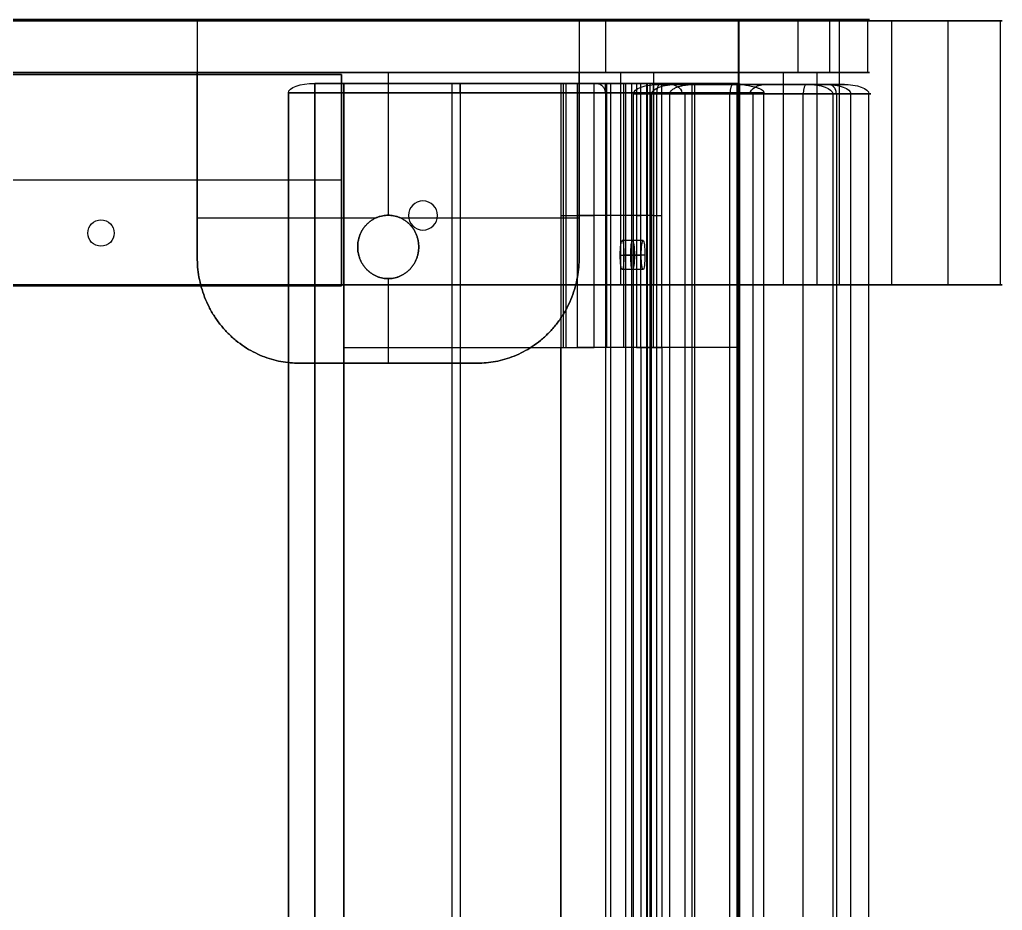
# Model space of a CAD drawing. Header units: millimetres. Extents: x -2814 to 2001, y -6772 to 1959.
# Drawn here: x -2314.1 to -2128.1, y -6266.8 to -6098.3 of the extents above; entities that cross this region are included whole.
import ezdxf

# ---------------------------------------------------------------- set-up
doc = ezdxf.new("R2010")
doc.units = ezdxf.units.MM
doc.header["$MEASUREMENT"] = 0
doc.layers.add('Domyślny', color=7, linetype='Continuous', true_color=0x000000)
doc.layers.add('Warstwa 01', color=7, linetype='Continuous', true_color=0xffffff)

# ---------------------------------------------------------------- blocks, each defined once
blk = doc.blocks.new('deska 2 siedziska awki Soft 02.412 SC')
at = {"layer": 'Domyślny'}
for p, q in [((5, 0), (1795, 0)), ((0, -73.03), (0, -5)), ((1800, -73.03), (1800, -5)), ((5, -32.5, -19), (1795, -32.5, -19)), ((5, -32.5, 19), (1795, -32.5, 19)), ((0, -43.46, 14), (0, -43.46, -14)), ((1800, -43.46, 14), (1800, -43.46, -14)), ((0, -58.03, 14), (0, -81.92, -8.3)), ((1800, -58.03, 14), (1800, -81.92, -8.3)), ((5, -60, -19), (1795, -60, -19)), ((5, -60, 19), (5, -90, -9)), ((5, -75, 5), (1795, -75, 5))]:
    blk.add_line(p, q, dxfattribs=at)
for centre, start, end in [((5, -5, -14), 90, 180), ((5, -5, 14), 90, 180), ((5, -5), 90, 180), ((1795, -5, 14), 360, 90), ((1795, -5), 0, 90), ((1795, -5, -14), 360, 90)]:
    blk.add_arc(centre, 5, start, end, dxfattribs=at)
at = {"layer": 'Domyślny', "extrusion": (1, 3.90799e-15, 5.32907e-15)}
blk.add_arc((-5, 14, 5), 5, 0, 90, dxfattribs=at)
at = {"layer": 'Domyślny', "extrusion": (1, 0, 0)}
for centre, radius, start, end in [((-5, 14, 1795), 5, 0, 90), ((-5, -14, 1795), 5, 270, 0), ((-60, 31, 1795), 50, 233.1301, 270)]:
    blk.add_arc(centre, radius, start, end, dxfattribs=at)
at = {"layer": 'Domyślny', "extrusion": (1, 9.59233e-15, -5.32907e-15)}
blk.add_arc((-5, -14, 5), 5, 270, 0, dxfattribs=at)
at = {"layer": 'Domyślny', "extrusion": (0, 1, 0)}
for centre, start, end in [((-5, -14, -5), 270, 360), ((-5, -14, -32.5), 270, 0), ((-5, 14, -32.5), 0, 90), ((-1795, -14, -32.5), 180, 270), ((-1795, 14, -32.5), 90, 180)]:
    blk.add_arc(centre, 5, start, end, dxfattribs=at)
at = {"layer": 'Domyślny', "extrusion": (-3.55271e-16, 1, 3.80829e-30)}
blk.add_arc((-5, 14, -5), 5, 0, 90, dxfattribs=at)
at = {"layer": 'Domyślny', "extrusion": (-7.10543e-16, 1, -3.23433e-29)}
blk.add_arc((-1795, -14, -5), 5, 180, 270, dxfattribs=at)
at = {"layer": 'Domyślny', "extrusion": (-5.32907e-16, 1, -1.77636e-16)}
blk.add_arc((-1795, 14, -5), 5, 90, 180, dxfattribs=at)
at = {"layer": 'Domyślny', "extrusion": (1, -3.01703e-15, -1.45143e-14)}
blk.add_arc((-60, 31), 45, 240.847, 270, dxfattribs=at)
at = {"layer": 'Domyślny', "extrusion": (-2.84217e-15, 1, -2.84217e-15)}
blk.add_arc((-5, -14, -60), 5, 270, 0, dxfattribs=at)
at = {"layer": 'Domyślny', "extrusion": (1, 6.91713e-15, 1.03597e-14)}
blk.add_arc((-60, 31, 5), 50, 233.1301, 270, dxfattribs=at)
at = {"layer": 'Domyślny', "extrusion": (-2.84217e-15, 1, 1.42109e-15)}
blk.add_arc((-1795, -14, -60), 5, 180, 270, dxfattribs=at)
at = {"layer": 'Domyślny', "extrusion": (1, 1.15438e-13, 4.04033e-13)}
blk.add_arc((-60, 31, 1800), 45, 240.847, 270, dxfattribs=at)
at = {"layer": 'Domyślny', "extrusion": (0, 0.731055, 0.682318)}
for centre, start, end in [((-5, 49.83, -50.7), 0, 90), ((-1795, 49.83, -50.7), 90, 180)]:
    blk.add_arc(centre, 5, start, end, dxfattribs=at)
at = {"layer": 'Domyślny'}
for points in [[(5, 0, 14), (5, 0), (5, 0, -14)], [(1795, 0, 14), (900, 0, 14), (5, 0, 14)], [(5, 0, -14), (900, 0, -14), (1795, 0, -14)], [(1795, 0, -14), (1795, 0), (1795, 0, 14)], [(0, -60, -14), (0, -32.5, -14), (0, -5, -14)], [(0, -5, 14), (0, -31.51, 14), (0, -58.03, 14)], [(0, -5, -14), (0, -5), (0, -5, 14)], [(1795, -5, -19), (900, -5, -19), (5, -5, -19)], [(5, -5, -19), (5, -32.5, -19), (5, -60, -19)], [(5, -5, 19), (900, -5, 19), (1795, -5, 19)], [(5, -60, 19), (5, -32.5, 19), (5, -5, 19)], [(1795, -60, -19), (1795, -32.5, -19), (1795, -5, -19)], [(1795, -5, 19), (1795, -32.5, 19), (1795, -60, 19)], [(1800, -5, -14), (1800, -5), (1800, -5, 14)], [(1800, -5, 14), (1800, -31.51, 14), (1800, -58.03, 14)], [(1800, -60, -14), (1800, -32.5, -14), (1800, -5, -14)], [(5, -60, 19), (900, -60, 19), (1795, -60, 19)], [(5, -90, -9), (5, -75, 5), (5, -60, 19)], [(1795, -60, 19), (1795, -75, 5), (1795, -90, -9)], [(1795, -90, -9), (900, -90, -9), (5, -90, -9)]]:
    blk.add_open_spline(points, degree=2, dxfattribs=at)
for points, knots in [([(5, -60, 19), (4.73, -60, 19), (4.46, -59.99, 18.98), (4.07, -59.97, 18.92), (3.95, -59.96, 18.89), (3.71, -59.93, 18.83), (3.59, -59.92, 18.8), (3.26, -59.88, 18.69), (3.05, -59.85, 18.61), (2.68, -59.78, 18.43), (2.51, -59.74, 18.34), (2.19, -59.66, 18.14), (2.04, -59.62, 18.03), (1.77, -59.54, 17.82), (1.65, -59.49, 17.71), (1.41, -59.4, 17.49), (1.31, -59.36, 17.37), (1.11, -59.27, 17.15), (1.02, -59.22, 17.03), (0.77, -59.08, 16.68), (0.63, -58.99, 16.44), (0.39, -58.8, 15.96), (0.3, -58.71, 15.72), (0.15, -58.51, 15.23), (0.09, -58.42, 14.98), (0.02, -58.22, 14.49), (0, -58.13, 14.25), (0, -58.03, 14)], [-3.141593, -3.141593, -3.141593, -3.141593, -3.043631, -3.043631, -2.99465, -2.99465, -2.945669, -2.945669, -2.847502, -2.847502, -2.749335, -2.749335, -2.651095, -2.651095, -2.552855, -2.552855, -2.454641, -2.454641, -2.356427, -2.356427, -2.160019, -2.160019, -1.963614, -1.963614, -1.7672, -1.7672, -1.570796, -1.570796, -1.570796, -1.570796]), ([(1795, -60, 19), (1795.27, -60, 19), (1795.54, -59.99, 18.98), (1795.93, -59.97, 18.92), (1796.05, -59.96, 18.89), (1796.29, -59.93, 18.83), (1796.41, -59.92, 18.8), (1796.74, -59.88, 18.69), (1796.95, -59.85, 18.61), (1797.32, -59.78, 18.43), (1797.49, -59.74, 18.34), (1797.81, -59.66, 18.14), (1797.96, -59.62, 18.03), (1798.23, -59.54, 17.82), (1798.35, -59.49, 17.71), (1798.59, -59.4, 17.49), (1798.69, -59.36, 17.37), (1798.89, -59.27, 17.15), (1798.98, -59.22, 17.03), (1799.23, -59.08, 16.68), (1799.37, -58.99, 16.44), (1799.61, -58.8, 15.96), (1799.7, -58.71, 15.72), (1799.85, -58.51, 15.23), (1799.91, -58.42, 14.98), (1799.98, -58.22, 14.49), (1800, -58.13, 14.25), (1800, -58.03, 14)], [0, 0, 0, 0, 0.097962, 0.097962, 0.146943, 0.146943, 0.195923, 0.195923, 0.294091, 0.294091, 0.392258, 0.392258, 0.490498, 0.490498, 0.588738, 0.588738, 0.686952, 0.686952, 0.785166, 0.785166, 0.981574, 0.981574, 1.177978, 1.177978, 1.374393, 1.374393, 1.570796, 1.570796, 1.570796, 1.570796]), ([(0, -81.92, -8.3), (0, -82.26, -8.34), (0.01, -82.6, -8.38), (0.06, -83.28, -8.46), (0.1, -83.62, -8.49), (0.21, -84.31, -8.56), (0.27, -84.65, -8.6), (0.44, -85.35, -8.66), (0.54, -85.69, -8.7), (0.73, -86.21, -8.74), (0.8, -86.39, -8.75), (0.95, -86.73, -8.78), (1.03, -86.91, -8.8), (1.2, -87.26, -8.82), (1.3, -87.43, -8.84), (1.51, -87.78, -8.86), (1.63, -87.95, -8.87), (1.82, -88.21, -8.89), (1.89, -88.3, -8.9), (2.03, -88.47, -8.91), (2.11, -88.56, -8.91), (2.27, -88.73, -8.93), (2.35, -88.82, -8.93), (2.54, -88.99, -8.94), (2.64, -89.07, -8.95), (2.85, -89.24, -8.96), (2.96, -89.33, -8.96), (3.16, -89.45, -8.97), (3.22, -89.49, -8.97), (3.37, -89.57, -8.98), (3.44, -89.61, -8.98), (3.61, -89.69, -8.98), (3.7, -89.73, -8.99), (3.89, -89.81, -8.99), (3.99, -89.84, -8.99), (4.17, -89.89, -8.99), (4.23, -89.91, -9), (4.36, -89.94, -9), (4.43, -89.95, -9), (4.58, -89.97, -9), (4.66, -89.98, -9), (4.83, -90, -9), (4.91, -90, -9), (5, -90, -9)], [-0.00001449, -0.00001449, -0.00001449, -0.00001449, 0.00128883, 0.00128883, 0.00259215, 0.00259215, 0.00389548, 0.00389548, 0.00519879, 0.00519879, 0.00585046, 0.00585046, 0.00650212, 0.00650212, 0.00715381, 0.00715381, 0.0078055, 0.0078055, 0.00813133, 0.00813133, 0.00845715, 0.00845715, 0.00878298, 0.00878298, 0.00910881, 0.00910881, 0.00943446, 0.00943446, 0.00959729, 0.00959729, 0.00976011, 0.00976011, 0.00992294, 0.00992294, 0.01008576, 0.01008576, 0.01016717, 0.01016717, 0.01024859, 0.01024859, 0.01033, 0.01033, 0.01041141, 0.01041141, 0.01041141, 0.01041141]), ([(1795, -90, -9), (1795.09, -90, -9), (1795.17, -90, -9), (1795.34, -89.98, -9), (1795.42, -89.97, -9), (1795.57, -89.95, -9), (1795.64, -89.94, -9), (1795.77, -89.91, -9), (1795.83, -89.89, -8.99), (1796.01, -89.84, -8.99), (1796.11, -89.81, -8.99), (1796.3, -89.73, -8.99), (1796.39, -89.69, -8.98), (1796.56, -89.61, -8.98), (1796.63, -89.57, -8.98), (1796.78, -89.49, -8.97), (1796.84, -89.45, -8.97), (1797.04, -89.33, -8.96), (1797.15, -89.24, -8.96), (1797.36, -89.07, -8.95), (1797.46, -88.99, -8.94), (1797.65, -88.82, -8.93), (1797.73, -88.73, -8.93), (1797.89, -88.56, -8.91), (1797.97, -88.47, -8.91), (1798.11, -88.3, -8.9), (1798.18, -88.21, -8.89), (1798.37, -87.95, -8.87), (1798.49, -87.78, -8.86), (1798.7, -87.43, -8.84), (1798.8, -87.26, -8.82), (1798.97, -86.91, -8.8), (1799.05, -86.73, -8.78), (1799.2, -86.39, -8.75), (1799.27, -86.21, -8.74), (1799.46, -85.69, -8.7), (1799.56, -85.35, -8.66), (1799.73, -84.65, -8.6), (1799.79, -84.31, -8.56), (1799.9, -83.62, -8.49), (1799.94, -83.28, -8.46), (1799.99, -82.6, -8.38), (1800, -82.26, -8.34), (1800, -81.92, -8.3)], [0, 0, 0, 0, 0.00008149, 0.00008149, 0.00016298, 0.00016298, 0.00024446, 0.00024446, 0.00032595, 0.00032595, 0.00048893, 0.00048893, 0.0006519, 0.0006519, 0.00081488, 0.00081488, 0.00097785, 0.00097785, 0.0013038, 0.0013038, 0.00162994, 0.00162994, 0.00195607, 0.00195607, 0.0022822, 0.0022822, 0.00260833, 0.00260833, 0.00326062, 0.00326062, 0.00391291, 0.00391291, 0.00456518, 0.00456518, 0.00521746, 0.00521746, 0.00652198, 0.00652198, 0.00782651, 0.00782651, 0.00913105, 0.00913105, 0.01043558, 0.01043558, 0.01043558, 0.01043558])]:
    blk.add_open_spline(points, degree=3, knots=knots, dxfattribs=at)
blk = doc.blocks.new('blacha wspornika desek awki Soft 02.412 SC_skrajny')
at = {"layer": 'Domyślny'}
for p, q in [((0, 0, -190), (0, 4, -190)), ((0, 4, -190), (40, 4, -190)), ((20, 0), (20, 4)), ((20, 4), (20, 4, -380)), ((20, 4, -380), (20, 0, -380)), ((27.5, 0, -160.5), (27.5, 4, -160.5)), ((27.5, 0, -105.5), (27.5, 4, -105.5)), ((27.5, 0, -45.5), (27.5, 4, -45.5)), ((27.5, 0, -334.5), (27.5, 4, -334.5)), ((27.5, 0, -274.5), (27.5, 4, -274.5)), ((27.5, 0, -219.5), (27.5, 4, -219.5)), ((30, 4, -217), (30, 0, -217)), ((30, 0, -222), (30, 4, -222)), ((30, 4, -272), (30, 0, -272)), ((30, 0, -277), (30, 4, -277)), ((30, 4, -332), (30, 0, -332)), ((30, 0, -337), (30, 4, -337)), ((30, 4, -163), (30, 0, -163)), ((30, 0, -158), (30, 4, -158)), ((30, 4, -108), (30, 0, -108)), ((30, 0, -103), (30, 4, -103)), ((30, 4, -48), (30, 0, -48)), ((30, 0, -43), (30, 4, -43)), ((32.5, 0, -219.5), (32.5, 4, -219.5)), ((32.5, 0, -274.5), (32.5, 4, -274.5)), ((32.5, 0, -334.5), (32.5, 4, -334.5)), ((32.5, 0, -45.5), (32.5, 4, -45.5)), ((32.5, 0, -105.5), (32.5, 4, -105.5)), ((32.5, 0, -160.5), (32.5, 4, -160.5)), ((40, 0, -190), (40, 4, -190)), ((0, 2), (0, 2, -380)), ((40, 2), (0, 2)), ((40, 2, -380), (0, 2, -380)), ((40, 2, -380), (40, 2)), ((0, 0, -190), (40, 0, -190)), ((20, 0), (20, 0, -380))]:
    blk.add_line(p, q, dxfattribs=at)
at = {"layer": 'Domyślny', "extrusion": (1.77636e-16, 1, 0)}
for centre in [(-30, -160.5, 4), (-30, -105.5, 4), (-30, -45.5, 4), (-30, -334.5, 4), (-30, -274.5, 4), (-30, -219.5, 4)]:
    blk.add_arc(centre, 2.5, 270, 90, dxfattribs=at)
at = {"layer": 'Domyślny', "extrusion": (-1.77636e-16, 1, 0)}
for centre in [(-30, -219.5, 4), (-30, -274.5, 4), (-30, -334.5, 4), (-30, -45.5, 4), (-30, -105.5, 4), (-30, -160.5, 4)]:
    blk.add_arc(centre, 2.5, 90, 270, dxfattribs=at)
at = {"layer": 'Domyślny', "extrusion": (0, 1, 0)}
for centre, start, end in [((-30, -160.5, 2), 270, 90), ((-30, -105.5, 2), 270, 90), ((-30, -45.5, 2), 270, 90), ((-30, -334.5, 2), 270, 90), ((-30, -274.5, 2), 270, 90), ((-30, -219.5, 2), 270, 90), ((-30, -219.5, 2), 90, 270), ((-30, -274.5, 2), 90, 270), ((-30, -334.5, 2), 90, 270), ((-30, -45.5, 2), 90, 270), ((-30, -105.5, 2), 90, 270), ((-30, -160.5, 2), 90, 270)]:
    blk.add_arc(centre, 2.5, start, end, dxfattribs=at)
at = {"layer": 'Domyślny', "extrusion": (-1.11022e-17, 1, 1.2326e-33)}
for centre in [(-30, -160.5), (-30, -334.5), (-30, -274.5), (-30, -219.5)]:
    blk.add_arc(centre, 2.5, 270, 90, dxfattribs=at)
at = {"layer": 'Domyślny', "extrusion": (-1.11022e-17, 1, 1.35585e-32)}
blk.add_arc((-30, -105.5), 2.5, 270, 90, dxfattribs=at)
at = {"layer": 'Domyślny', "extrusion": (-1.11022e-17, 1, 2.46519e-33)}
blk.add_arc((-30, -45.5), 2.5, 270, 90, dxfattribs=at)
at = {"layer": 'Domyślny', "extrusion": (1.11022e-17, 1, -1.2326e-33)}
for centre in [(-30, -219.5), (-30, -274.5), (-30, -334.5), (-30, -160.5)]:
    blk.add_arc(centre, 2.5, 90, 270, dxfattribs=at)
at = {"layer": 'Domyślny', "extrusion": (1.11022e-17, 1, -2.46519e-33)}
blk.add_arc((-30, -45.5), 2.5, 90, 270, dxfattribs=at)
at = {"layer": 'Domyślny', "extrusion": (1.11022e-17, 1, 6.16298e-33)}
blk.add_arc((-30, -105.5), 2.5, 90, 270, dxfattribs=at)
at = {"layer": 'Domyślny'}
for points in [[(0, 4), (0, 2), (0, 0)], [(0, 4, -380), (0, 4, -190), (0, 4)], [(0, 0, -380), (0, 2, -380), (0, 4, -380)], [(0, 4), (20, 4), (40, 4)], [(0, 4, -380), (20, 4, -380), (40, 4, -380)], [(40, 4), (40, 2), (40, 0)], [(40, 4, -380), (40, 2, -380), (40, 0, -380)], [(40, 4), (40, 4, -190), (40, 4, -380)], [(0, 0), (0, 0, -190), (0, 0, -380)], [(40, 0), (20, 0), (0, 0)], [(0, 0, -380), (20, 0, -380), (40, 0, -380)], [(40, 0, -380), (40, 0, -190), (40, 0)]]:
    blk.add_open_spline(points, degree=2, dxfattribs=at)

msp = doc.modelspace()

# ---------------------------------------------------------------- linework, layer by layer
at = {"layer": 'Domyślny'}
for p, q in [((-2252.76, -6160.37, 232.14), (-2252.76, -6110.37, 232.14)), ((-2216.32, -6110.37, 230.14), (-2248.11, -6110.37, 234.14)), ((-2232.47, -6110.37, 230.14), (-2231.97, -6110.37, 234.14)), ((-2232.22, -6160.37, 234.14), (-2232.22, -6110.37, 234.14)), ((-2232.22, -6160.37, 230.14), (-2232.22, -6110.37, 230.14)), ((-2211.68, -6110.37, 234.14), (-2211.68, -6160.37, 234.14)), ((-2211.68, -6110.37, 230.14), (-2211.68, -6160.37, 230.14)), ((-2211.68, -6110.37, 231.81), (-2205.39, -6110.37, 231.02)), ((-2211.18, -6160.37, 230.11), (-2211.18, -6110.37, 230.11)), ((-2210.68, -6160.37, 234.07), (-2210.68, -6110.37, 234.07)), ((-2208.96, -6110.37, 229.07), (-2208.41, -6110.37, 233.44)), ((-2204.15, -6110.37, 222.97), (-2198.54, -6110.37, 222.26)), ((-2202.93, -6160.37, 221.39), (-2202.93, -6110.37, 221.39)), ((-2201.7, -6110.37, 219.81), (-2200.99, -6110.37, 225.42)), ((-2194.75, -6110.37, 161.28), (-2201.62, -6110.37, 162.15)), ((-2200.2, -6110.37, 166), (-2194.54, -6110.37, 210.99)), ((-2199.77, -6160.37, 223.84), (-2199.77, -6110.37, 223.84)), ((-2199.36, -6110.37, 188.75), (-2195.39, -6110.37, 188.25)), ((-2199.36, -6160.37, 188.75), (-2199.36, -6110.37, 188.75)), ((-2199.08, -6110.37, 158.88), (-2198.22, -6110.37, 165.75)), ((-2197.34, -6110.37, 214.19), (-2192.72, -6110.37, 213.61)), ((-2196.53, -6160.37, 211.24), (-2196.53, -6110.37, 211.24)), ((-2195.39, -6160.37, 188.25), (-2195.39, -6110.37, 188.25)), ((-2195.12, -6110.37, 211.06), (-2194.45, -6110.37, 216.44)), ((-2195, -6110.37, 159.3), (-2178.13, -6110.37, 157.18)), ((-2192.56, -6160.37, 210.74), (-2192.56, -6110.37, 210.74)), ((-2186.81, -6110.37, 156.25), (-2186.32, -6110.37, 160.22)), ((-2186.81, -6160.37, 156.25), (-2186.81, -6110.37, 156.25)), ((-2186.32, -6160.37, 160.22), (-2186.32, -6110.37, 160.22)), ((-2178.13, -6110.37, 157.18), (-2178.13, -6160.37, 157.18)), ((-2237.76, -6132.62, 230.14), (-2237.76, -6132.62, 234.14)), ((-2240.51, -6135.37, 234.14), (-2240.51, -6135.37, 230.14)), ((-2235.01, -6135.37, 230.14), (-2235.01, -6135.37, 234.14)), ((-2235.01, -6135.37, 230.14), (-2235.01, -6135.37, 234.14)), ((-2235.01, -6135.37, 230.14), (-2235.01, -6135.37, 234.14)), ((-2197.34, -6135.37, 214.19), (-2208.52, -6135.37, 228.59)), ((-2194.18, -6135.37, 216.65), (-2205.36, -6135.37, 231.04)), ((-2237.76, -6138.12, 230.14), (-2237.76, -6138.12, 234.14)), ((-2196.1, -6140.12, 182.62), (-2200.07, -6140.12, 183.12)), ((-2200.41, -6142.87, 180.39), (-2196.44, -6142.87, 179.89)), ((-2195.75, -6142.87, 185.35), (-2199.72, -6142.87, 185.85)), ((-2196.1, -6145.62, 182.62), (-2200.07, -6145.62, 183.12)), ((-2252.76, -6610.37, 232.14), (-2252.76, -6160.37, 232.14)), ((-2232.22, -6610.37, 234.14), (-2232.22, -6160.37, 234.14)), ((-2232.22, -6610.37, 230.14), (-2232.22, -6160.37, 230.14)), ((-2211.68, -6160.37, 231.81), (-2205.39, -6160.37, 231.02)), ((-2211.68, -6360.37, 232.14), (-2211.68, -6160.37, 232.14)), ((-2208.96, -6160.37, 229.07), (-2208.41, -6160.37, 233.44)), ((-2195.76, -6160.37, 215.42), (-2206.94, -6160.37, 229.82)), ((-2199.77, -6160.37, 223.84), (-2202.93, -6160.37, 221.39)), ((-2199.36, -6610.37, 188.75), (-2199.36, -6160.37, 188.75)), ((-2197.34, -6160.37, 214.19), (-2192.72, -6160.37, 213.61)), ((-2195.39, -6610.37, 188.25), (-2195.39, -6160.37, 188.25)), ((-2195.12, -6160.37, 211.06), (-2194.45, -6160.37, 216.44)), ((-2194.54, -6360.37, 210.99), (-2194.54, -6160.37, 210.99)), ((-2186.81, -6610.37, 156.25), (-2186.81, -6160.37, 156.25)), ((-2186.32, -6610.37, 160.22), (-2186.32, -6160.37, 160.22)), ((-2178.13, -6160.37, 157.18), (-2178.13, -6610.37, 157.18))]:
    msp.add_line(p, q, dxfattribs=at)
at = {"layer": 'Domyślny', "extrusion": (-5.79542e-17, 1, 7.29142e-18)}
for centre, radius, start, end in [((2211.68, 226.14, -6110.37), 8, 90, 142.1709), ((2211.68, 226.14, -6110.37), 4, 90, 142.1709), ((2194.25, 165.25, -6110.37), 8, 277.1709, 7.1709), ((2200.5, 211.74, -6110.37), 4, 142.1709, 187.1709)]:
    msp.add_arc(centre, radius, start, end, dxfattribs=at)
at = {"layer": 'Domyślny', "extrusion": (2.10744e-112, 1, 1.67505e-111)}
msp.add_arc((2194.25, 165.25, -6110.37), 4, 277.1709, 7.1709, dxfattribs=at)
at = {"layer": 'Domyślny', "extrusion": (1.82285e-18, 1, 1.44885e-17)}
msp.add_arc((2200.5, 211.74, -6110.37), 8, 142.1709, 187.1709, dxfattribs=at)
at = {"layer": 'Domyślny'}
for centre, start, end in [((-2237.76, -6135.37, 230.14), 0, 180), ((-2237.76, -6135.37, 234.14), 0, 180), ((-2237.76, -6135.37, 232.14), 0, 180), ((-2237.76, -6135.37, 230.14), 180, 0), ((-2237.76, -6135.37, 234.14), 180, 0), ((-2237.76, -6135.37, 232.14), 180, 0)]:
    msp.add_arc(centre, 2.75, start, end, dxfattribs=at)
at = {"layer": 'Domyślny', "extrusion": (0, 1, 0)}
for centre, radius, start, end in [((2211.68, 226.14, -6135.37), 8, 90, 142.1709), ((2211.68, 226.14, -6135.37), 4, 90, 142.1709), ((2200.5, 211.74, -6135.37), 4, 142.1709, 187.1709), ((2200.5, 211.74, -6135.37), 8, 142.1709, 187.1709)]:
    msp.add_arc(centre, radius, start, end, dxfattribs=at)
at = {"layer": 'Domyślny', "extrusion": (0.992178, -1.23348e-15, -0.124829)}
msp.add_arc((-6142.87, -92.95, -2205.72), 2.75, 270, 90, dxfattribs=at)
at = {"layer": 'Domyślny', "extrusion": (0.992178, 0, -0.124829)}
for start, end in [(270, 90), (90, 270)]:
    msp.add_arc((-6142.87, -92.95, -2203.72), 2.75, start, end, dxfattribs=at)
at = {"layer": 'Domyślny', "extrusion": (0.992178, 5.8411e-17, -0.124829)}
for start, end in [(270, 90), (90, 270)]:
    msp.add_arc((-6142.87, -92.95, -2201.72), 2.75, start, end, dxfattribs=at)
at = {"layer": 'Domyślny', "extrusion": (0.992178, 1.35031e-15, -0.124829)}
msp.add_arc((-6142.87, -92.95, -2205.72), 2.75, 90, 270, dxfattribs=at)
at = {"layer": 'Domyślny', "extrusion": (-1.70693e-14, 1, -5.68434e-14)}
msp.add_arc((2211.68, 226.14, -6160.37), 8, 90, 142.1709, dxfattribs=at)
at = {"layer": 'Domyślny', "extrusion": (3.41487e-14, 1, 1.13687e-13)}
msp.add_arc((2211.68, 226.14, -6160.37), 4, 90, 142.1709, dxfattribs=at)
at = {"layer": 'Domyślny', "extrusion": (1.82864e-11, 1, 1.41993e-11)}
msp.add_arc((2194.25, 165.25, -6160.37), 8, 277.1709, 7.1709, dxfattribs=at)
at = {"layer": 'Domyślny', "extrusion": (3.65729e-11, 1, 2.83986e-11)}
msp.add_arc((2194.25, 165.25, -6160.37), 4, 277.1709, 7.1709, dxfattribs=at)
at = {"layer": 'Domyślny', "extrusion": (-9.31831e-13, 1, -2.82881e-13)}
msp.add_arc((2200.5, 211.74, -6160.37), 4, 142.1709, 187.1709, dxfattribs=at)
at = {"layer": 'Domyślny', "extrusion": (-6.57437e-13, 1, -1.72841e-13)}
msp.add_arc((2200.5, 211.74, -6160.37), 8, 142.1709, 187.1709, dxfattribs=at)
at = {"layer": 'Domyślny'}
for points in [[(-2252.76, -6110.37, 234.14), (-2232.22, -6110.37, 234.14), (-2211.68, -6110.37, 234.14)], [(-2252.76, -6110.37, 234.14), (-2252.76, -6135.37, 234.14), (-2252.76, -6160.37, 234.14)], [(-2252.76, -6110.37, 230.14), (-2252.76, -6135.37, 230.14), (-2252.76, -6160.37, 230.14)], [(-2211.68, -6110.37, 230.14), (-2232.22, -6110.37, 230.14), (-2252.76, -6110.37, 230.14)], [(-2252.76, -6110.37, 230.14), (-2252.76, -6110.37, 232.14), (-2252.76, -6110.37, 234.14)], [(-2211.68, -6110.37, 234.14), (-2211.68, -6110.37, 232.14), (-2211.68, -6110.37, 230.14)], [(-2208.52, -6160.37, 228.59), (-2208.52, -6135.37, 228.59), (-2208.52, -6110.37, 228.59)], [(-2208.52, -6110.37, 228.59), (-2202.93, -6110.37, 221.39), (-2197.34, -6110.37, 214.19)], [(-2205.36, -6110.37, 231.04), (-2206.94, -6110.37, 229.82), (-2208.52, -6110.37, 228.59)], [(-2205.36, -6110.37, 231.04), (-2199.77, -6110.37, 223.84), (-2194.18, -6110.37, 216.65)], [(-2205.36, -6160.37, 231.04), (-2205.36, -6135.37, 231.04), (-2205.36, -6110.37, 231.04)], [(-2202.19, -6110.37, 166.25), (-2200.2, -6110.37, 166), (-2198.22, -6110.37, 165.75)], [(-2196.53, -6110.37, 211.24), (-2199.36, -6110.37, 188.75), (-2202.19, -6110.37, 166.25)], [(-2202.19, -6160.37, 166.25), (-2202.19, -6135.37, 166.25), (-2202.19, -6110.37, 166.25)], [(-2198.22, -6110.37, 165.75), (-2195.39, -6110.37, 188.25), (-2192.56, -6110.37, 210.74)], [(-2198.22, -6160.37, 165.75), (-2198.22, -6135.37, 165.75), (-2198.22, -6110.37, 165.75)], [(-2197.34, -6110.37, 214.19), (-2197.34, -6135.37, 214.19), (-2197.34, -6160.37, 214.19)], [(-2197.34, -6110.37, 214.19), (-2195.76, -6110.37, 215.42), (-2194.18, -6110.37, 216.65)], [(-2192.56, -6110.37, 210.74), (-2194.54, -6110.37, 210.99), (-2196.53, -6110.37, 211.24)], [(-2194.75, -6110.37, 161.28), (-2195, -6110.37, 159.3), (-2195.25, -6110.37, 157.32)], [(-2195.25, -6110.37, 157.32), (-2186.81, -6110.37, 156.25), (-2178.38, -6110.37, 155.19)], [(-2195.25, -6160.37, 157.32), (-2195.25, -6135.37, 157.32), (-2195.25, -6110.37, 157.32)], [(-2177.88, -6110.37, 159.16), (-2186.32, -6110.37, 160.22), (-2194.75, -6110.37, 161.28)], [(-2194.75, -6160.37, 161.28), (-2194.75, -6135.37, 161.28), (-2194.75, -6110.37, 161.28)], [(-2194.18, -6110.37, 216.65), (-2194.18, -6135.37, 216.65), (-2194.18, -6160.37, 216.65)], [(-2178.38, -6110.37, 155.19), (-2178.13, -6110.37, 157.18), (-2177.88, -6110.37, 159.16)], [(-2178.38, -6110.37, 155.19), (-2178.38, -6135.37, 155.19), (-2178.38, -6160.37, 155.19)], [(-2177.88, -6110.37, 159.16), (-2177.88, -6135.37, 159.16), (-2177.88, -6160.37, 159.16)], [(-2252.76, -6160.37, 230.14), (-2252.76, -6160.37, 232.14), (-2252.76, -6160.37, 234.14)], [(-2252.76, -6160.37, 234.14), (-2232.22, -6160.37, 234.14), (-2211.68, -6160.37, 234.14)], [(-2252.76, -6160.37, 230.14), (-2232.22, -6160.37, 230.14), (-2211.68, -6160.37, 230.14)], [(-2252.76, -6160.37, 234.14), (-2252.76, -6385.37, 234.14), (-2252.76, -6610.37, 234.14)], [(-2252.76, -6160.37, 230.14), (-2252.76, -6385.37, 230.14), (-2252.76, -6610.37, 230.14)], [(-2211.68, -6360.37, 230.14), (-2211.68, -6260.37, 230.14), (-2211.68, -6160.37, 230.14)], [(-2211.68, -6160.37, 234.14), (-2211.68, -6160.37, 232.14), (-2211.68, -6160.37, 230.14)], [(-2211.68, -6160.37, 234.14), (-2211.68, -6260.37, 234.14), (-2211.68, -6360.37, 234.14)], [(-2197.34, -6160.37, 214.19), (-2202.93, -6160.37, 221.39), (-2208.52, -6160.37, 228.59)], [(-2205.36, -6160.37, 231.04), (-2206.94, -6160.37, 229.82), (-2208.52, -6160.37, 228.59)], [(-2194.18, -6160.37, 216.65), (-2199.77, -6160.37, 223.84), (-2205.36, -6160.37, 231.04)], [(-2196.53, -6160.37, 211.24), (-2199.36, -6160.37, 188.75), (-2202.19, -6160.37, 166.25)], [(-2202.19, -6610.37, 166.25), (-2202.19, -6385.37, 166.25), (-2202.19, -6160.37, 166.25)], [(-2192.56, -6160.37, 210.74), (-2195.39, -6160.37, 188.25), (-2198.22, -6160.37, 165.75)], [(-2198.22, -6610.37, 165.75), (-2198.22, -6385.37, 165.75), (-2198.22, -6160.37, 165.75)], [(-2197.34, -6160.37, 214.19), (-2195.76, -6160.37, 215.42), (-2194.18, -6160.37, 216.65)], [(-2192.56, -6160.37, 210.74), (-2194.54, -6160.37, 210.99), (-2196.53, -6160.37, 211.24)], [(-2196.53, -6160.37, 211.24), (-2196.53, -6260.37, 211.24), (-2196.53, -6360.37, 211.24)], [(-2195.25, -6610.37, 157.32), (-2195.25, -6385.37, 157.32), (-2195.25, -6160.37, 157.32)], [(-2178.38, -6160.37, 155.19), (-2186.81, -6160.37, 156.25), (-2195.25, -6160.37, 157.32)], [(-2177.88, -6160.37, 159.16), (-2186.32, -6160.37, 160.22), (-2194.75, -6160.37, 161.28)], [(-2194.75, -6610.37, 161.28), (-2194.75, -6385.37, 161.28), (-2194.75, -6160.37, 161.28)], [(-2192.56, -6160.37, 210.74), (-2192.56, -6260.37, 210.74), (-2192.56, -6360.37, 210.74)], [(-2178.38, -6160.37, 155.19), (-2178.13, -6160.37, 157.18), (-2177.88, -6160.37, 159.16)], [(-2178.38, -6160.37, 155.19), (-2178.38, -6385.37, 155.19), (-2178.38, -6610.37, 155.19)], [(-2177.88, -6160.37, 159.16), (-2177.88, -6385.37, 159.16), (-2177.88, -6610.37, 159.16)]]:
    msp.add_open_spline(points, degree=2, dxfattribs=at)
at = {"layer": 'Warstwa 01'}
for p, q in [((-2244.34, -6135.32, -207.86), (-2244.34, -6135.32, -217.86)), ((-2208.19, -6143.32, -217.86), (-2208.19, -6143.32, -207.86)), ((-2244.34, -6147.32, -217.86), (-2244.34, -6147.32, -207.86)), ((-2261.21, -6163.32, -217.86), (-2261.21, -6163.32, -207.86))]:
    msp.add_line(p, q, dxfattribs=at)
for points in [[(-2203.22, -6098.32, 272.14), (-2434.72, -6098.32, 272.14), (-2666.23, -6098.32, 272.14)], [(-2178.11, -6098.52, 492.14), (-2407.74, -6098.52, 492.14), (-2637.37, -6098.52, 492.14)], [(-2280.49, -6098.32, 103.54), (-2280.49, -6103.32, 103.54), (-2280.49, -6108.32, 103.54)], [(-2280.49, -6098.32, -217.86), (-2280.49, -6103.32, -217.86), (-2280.49, -6108.32, -217.86)], [(-2280.49, -6098.32, -217.86), (-2244.34, -6098.32, -217.86), (-2208.18, -6098.32, -217.86)], [(-2208.18, -6098.32, -217.86), (-2208.18, -6103.32, -217.86), (-2208.18, -6108.32, -217.86)], [(-2203.22, -6098.32, 272.14), (-2203.22, -6103.32, 272.14), (-2203.22, -6108.32, 272.14)], [(-2178.11, -6098.52, 492.14), (-2178.11, -6123.52, 492.14), (-2178.11, -6148.52, 492.14)], [(-2178, -6098.52, 482.24), (-2178, -6123.52, 482.24), (-2178, -6148.52, 482.24)], [(-2166.83, -6098.52, 256.43), (-2166.83, -6103.42, 256.43), (-2166.83, -6108.32, 256.43)], [(-2160.78, -6108.32, 248.57), (-2160.78, -6103.42, 248.57), (-2160.78, -6098.52, 248.57)], [(-2158.97, -6098.52, 273.19), (-2158.97, -6123.52, 273.19), (-2158.97, -6148.52, 273.19)], [(-2153.61, -6098.32, 215.9), (-2153.61, -6103.32, 215.9), (-2153.61, -6108.32, 215.9)], [(-2149.1, -6098.52, 272.14), (-2149.1, -6123.52, 272.14), (-2149.1, -6148.52, 272.14)], [(-2149.1, -6098.52, 272.14), (-2138.8, -6098.52, 354.02), (-2128.5, -6098.52, 435.9)], [(-2138.4, -6098.52, 436.58), (-2138.4, -6123.52, 436.58), (-2138.4, -6148.52, 436.58)], [(-2128.5, -6098.52, 435.9), (-2128.5, -6123.52, 435.9), (-2128.5, -6148.52, 435.9)], [(-2203.22, -6108.32, 272.14), (-2434.72, -6108.32, 272.14), (-2666.23, -6108.32, 272.14)], [(-2280.49, -6143.32, -217.86), (-2280.49, -6125.82, -217.86), (-2280.49, -6108.32, -217.86)], [(-2280.49, -6108.32, -207.86), (-2280.49, -6125.82, -207.86), (-2280.49, -6143.32, -207.86)], [(-2280.49, -6108.32, -217.86), (-2280.49, -6108.32, -212.86), (-2280.49, -6108.32, -207.86)], [(-2208.19, -6108.32, -207.86), (-2244.34, -6108.32, -207.86), (-2280.49, -6108.32, -207.86)], [(-2208.19, -6108.32, -217.86), (-2244.34, -6108.32, -217.86), (-2280.49, -6108.32, -217.86)], [(-2280.49, -6143.32, -212.86), (-2280.49, -6125.82, -212.86), (-2280.49, -6108.32, -212.86)], [(-2280.49, -6108.32, -212.86), (-2244.34, -6108.32, -212.86), (-2208.19, -6108.32, -212.86)], [(-2280.49, -6108.32, -217.86), (-2244.34, -6108.32, -217.86), (-2208.18, -6108.32, -217.86)], [(-2244.34, -6108.32, -217.86), (-2244.34, -6108.32, -212.86), (-2244.34, -6108.32, -207.86)], [(-2244.34, -6108.32, -207.86), (-2244.34, -6121.82, -207.86), (-2244.34, -6135.32, -207.86)], [(-2244.34, -6108.32, -217.86), (-2244.34, -6121.82, -217.86), (-2244.34, -6135.32, -217.86)], [(-2208.19, -6108.32, -217.86), (-2208.19, -6125.82, -217.86), (-2208.19, -6143.32, -217.86)], [(-2208.19, -6108.32, -207.86), (-2208.19, -6108.32, -212.86), (-2208.19, -6108.32, -217.86)], [(-2208.19, -6143.32, -207.86), (-2208.19, -6125.82, -207.86), (-2208.19, -6108.32, -207.86)], [(-2208.19, -6108.32, -212.86), (-2208.19, -6125.82, -212.86), (-2208.19, -6143.32, -212.86)], [(-2169.57, -6108.32, 253.85), (-2184.98, -6108.32, 241.06), (-2200.38, -6108.32, 228.27)], [(-2200.38, -6108.32, 228.27), (-2197.25, -6108.32, 224.5), (-2194.11, -6108.32, 220.72)], [(-2200.38, -6108.32, 228.27), (-2200.38, -6128.42, 228.27), (-2200.38, -6148.52, 228.27)], [(-2194.11, -6108.32, 220.72), (-2178.68, -6108.32, 233.54), (-2163.24, -6108.32, 246.36)], [(-2194.11, -6108.32, 220.72), (-2194.11, -6128.42, 220.72), (-2194.11, -6148.52, 220.72)], [(-2169.57, -6108.32, 253.85), (-2169.57, -6128.42, 253.85), (-2169.57, -6148.52, 253.85)], [(-2163.24, -6108.32, 246.36), (-2163.24, -6128.42, 246.36), (-2163.24, -6148.52, 246.36)], [(-2280.49, -6125.82, -217.86), (-2280.49, -6125.82, -212.86), (-2280.49, -6125.82, -207.86)], [(-2208.19, -6125.82, -217.86), (-2208.19, -6125.82, -212.86), (-2208.19, -6125.82, -207.86)], [(-2280.49, -6135.82, -207.86), (-2263.57, -6135.82, -207.86), (-2246.65, -6135.82, -207.86)], [(-2280.49, -6135.82, -217.86), (-2263.57, -6135.82, -217.86), (-2246.65, -6135.82, -217.86)], [(-2242.03, -6135.82, -207.86), (-2225.11, -6135.82, -207.86), (-2208.19, -6135.82, -207.86)], [(-2242.03, -6135.82, -217.86), (-2225.11, -6135.82, -217.86), (-2208.19, -6135.82, -217.86)], [(-2250.12, -6141.32, -217.86), (-2250.12, -6141.32, -212.86), (-2250.12, -6141.32, -207.86)], [(-2238.56, -6141.32, -217.86), (-2238.56, -6141.32, -212.86), (-2238.56, -6141.32, -207.86)], [(-2280.49, -6143.32, -207.86), (-2280.49, -6143.32, -212.86), (-2280.49, -6143.32, -217.86)], [(-2178.11, -6148.52, 492.14), (-2407.74, -6148.52, 492.14), (-2637.37, -6148.52, 492.14)], [(-2244.34, -6147.32, -207.86), (-2244.34, -6155.32, -207.86), (-2244.34, -6163.32, -207.86)], [(-2244.34, -6147.32, -217.86), (-2244.34, -6155.32, -217.86), (-2244.34, -6163.32, -217.86)], [(-2169.57, -6148.52, 253.85), (-2184.98, -6148.52, 241.06), (-2200.38, -6148.52, 228.27)], [(-2200.38, -6148.52, 228.27), (-2197.25, -6148.52, 224.5), (-2194.11, -6148.52, 220.72)], [(-2194.11, -6148.52, 220.72), (-2178.68, -6148.52, 233.54), (-2163.24, -6148.52, 246.36)], [(-2149.1, -6148.52, 272.14), (-2138.8, -6148.52, 354.02), (-2128.5, -6148.52, 435.9)], [(-2227.47, -6163.32, -217.86), (-2244.34, -6163.32, -217.86), (-2261.21, -6163.32, -217.86)], [(-2261.21, -6163.32, -207.86), (-2244.34, -6163.32, -207.86), (-2227.47, -6163.32, -207.86)], [(-2227.47, -6163.32, -212.86), (-2244.34, -6163.32, -212.86), (-2261.21, -6163.32, -212.86)], [(-2244.34, -6163.32, -217.86), (-2244.34, -6163.32, -212.86), (-2244.34, -6163.32, -207.86)], [(-2227.47, -6163.32, -207.86), (-2227.47, -6163.32, -212.86), (-2227.47, -6163.32, -217.86)]]:
    msp.add_open_spline(points, degree=2, dxfattribs=at)
for points, knots in [([(-2635.72, -6098.52, 482.24), (-2522.91, -6098.52, 482.24), (-2410.09, -6098.52, 482.24), (-2294.05, -6098.52, 482.24), (-2178, -6098.52, 482.24)], [5009.033173, 5009.033173, 5009.033173, 5234.661756, 5234.661756, 5466.75579, 5466.75579, 5466.75579]), ([(-2280.49, -6098.32, 103.54), (-2280.49, -6098.32, -46.46), (-2280.49, -6098.32, -196.46), (-2280.49, -6098.32, -207.16), (-2280.49, -6098.32, -217.86)], [70.096944, 70.096944, 70.096944, 370.096944, 370.096944, 391.500856, 391.500856, 391.500856]), ([(-2208.18, -6098.32, -217.86), (-2206.84, -6098.32, -207.16), (-2205.49, -6098.32, -196.46), (-2179.55, -6098.32, 9.72), (-2153.61, -6098.32, 215.9)], [463.807954, 463.807954, 463.807954, 485.380602, 485.380602, 900.985995, 900.985995, 900.985995]), ([(-2138.4, -6098.52, 436.58), (-2138.45, -6098.52, 436.24), (-2138.5, -6098.52, 435.9), (-2148.74, -6098.52, 354.54), (-2158.97, -6098.52, 273.19)], [5535.263252, 5535.263252, 5535.263252, 5535.955593, 5535.955593, 5699.947448, 5699.947448, 5699.947448]), ([(-2280.49, -6108.32, 103.54), (-2280.49, -6108.32, -46.46), (-2280.49, -6108.32, -196.46), (-2280.49, -6108.32, -207.16), (-2280.49, -6108.32, -217.86)], [70.096944, 70.096944, 70.096944, 370.096944, 370.096944, 391.500856, 391.500856, 391.500856]), ([(-2208.18, -6108.32, -217.86), (-2206.84, -6108.32, -207.16), (-2205.49, -6108.32, -196.46), (-2179.55, -6108.32, 9.72), (-2153.61, -6108.32, 215.9)], [463.807954, 463.807954, 463.807954, 485.380602, 485.380602, 900.985995, 900.985995, 900.985995]), ([(-2635.72, -6148.52, 482.24), (-2522.91, -6148.52, 482.24), (-2410.09, -6148.52, 482.24), (-2294.05, -6148.52, 482.24), (-2178, -6148.52, 482.24)], [5009.033173, 5009.033173, 5009.033173, 5234.661756, 5234.661756, 5466.75579, 5466.75579, 5466.75579]), ([(-2138.4, -6148.52, 436.58), (-2138.45, -6148.52, 436.24), (-2138.5, -6148.52, 435.9), (-2148.74, -6148.52, 354.54), (-2158.97, -6148.52, 273.19)], [5535.263252, 5535.263252, 5535.263252, 5535.955593, 5535.955593, 5699.947448, 5699.947448, 5699.947448])]:
    msp.add_open_spline(points, degree=2, knots=knots, dxfattribs=at)
for points, weights, knots in [([(-2339.17, -6098.32, 152.78), (-2334.86, -6098.32, 153.54), (-2330.49, -6098.32, 153.54), (-2280.49, -6098.32, 153.54), (-2280.49, -6098.32, 103.54)], [1, 0.996194698092, 1, 0.707106781187, 1], [-17.169519, -17.169519, -17.169519, -8.442872, -8.442872, 70.096944, 70.096944, 70.096944]), ([(-2153.61, -6098.32, 215.9), (-2150.79, -6098.32, 238.29), (-2165.72, -6098.32, 255.21), (-2180.65, -6098.32, 272.14), (-2203.22, -6098.32, 272.14)], [1, 0.911455510043, 1, 0.911455510043, 1], [900.985995, 900.985995, 900.985995, 943.384801, 943.384801, 985.783607, 985.783607, 985.783607]), ([(-2128.5, -6098.52, 435.9), (-2125.68, -6098.52, 458.29), (-2140.61, -6098.52, 475.21), (-2155.54, -6098.52, 492.14), (-2178.11, -6098.52, 492.14)], [0.999999957779, 0.911455531154, 1, 0.911455510043, 1], [6007.67003, 6007.67003, 6007.67003, 6050.068831, 6050.068831, 6092.467642, 6092.467642, 6092.467642]), ([(-2178, -6098.52, 482.24), (-2159.74, -6098.52, 482.24), (-2147.78, -6098.52, 468.45), (-2135.82, -6098.52, 454.65), (-2138.4, -6098.52, 436.58)], [0.999999957779, 0.909726383278, 0.999999957779, 0.909726383278, 0.999999957779], [5466.75579, 5466.75579, 5466.75579, 5501.009521, 5501.009521, 5535.263252, 5535.263252, 5535.263252]), ([(-2166.83, -6098.52, 256.43), (-2166.27, -6098.52, 255.83), (-2165.72, -6098.52, 255.21), (-2162.98, -6098.52, 252.1), (-2160.78, -6098.52, 248.57)], [0.993208053588, 0.996462714945, 1, 0.982442865126, 0.971848399192], [-945.078601, -945.078601, -945.078601, -943.3848, -943.3848, -934.977708, -934.977708, -934.977708]), ([(-2339.17, -6108.32, 152.78), (-2334.86, -6108.32, 153.54), (-2330.49, -6108.32, 153.54), (-2280.49, -6108.32, 153.54), (-2280.49, -6108.32, 103.54)], [1, 0.996194698092, 1, 0.707106781187, 1], [-17.169519, -17.169519, -17.169519, -8.442872, -8.442872, 70.096944, 70.096944, 70.096944]), ([(-2153.61, -6108.32, 215.9), (-2150.79, -6108.32, 238.29), (-2165.72, -6108.32, 255.21), (-2180.65, -6108.32, 272.14), (-2203.22, -6108.32, 272.14)], [1, 0.911455510043, 1, 0.911455510043, 1], [900.985995, 900.985995, 900.985995, 943.384801, 943.384801, 985.783607, 985.783607, 985.783607]), ([(-2160.78, -6108.32, 248.57), (-2162.98, -6108.32, 252.1), (-2165.72, -6108.32, 255.21), (-2166.27, -6108.32, 255.83), (-2166.83, -6108.32, 256.43)], [0.97184839414, 0.98244286094, 1, 0.996462714945, 0.993208053588], [934.977708, 934.977708, 934.977708, 943.384801, 943.384801, 945.078601, 945.078601, 945.078601]), ([(-2244.34, -6135.32, -217.86), (-2250.12, -6135.32, -217.86), (-2250.12, -6141.32, -217.86), (-2250.12, -6147.32, -217.86), (-2244.34, -6147.32, -217.86)], [1, 0.707106781187, 1, 0.707106781187, 1], [0, 0, 0, 9.424778, 9.424778, 18.849556, 18.849556, 18.849556]), ([(-2244.34, -6147.32, -207.86), (-2250.12, -6147.32, -207.86), (-2250.12, -6141.32, -207.86), (-2250.12, -6135.32, -207.86), (-2244.34, -6135.32, -207.86)], [1, 0.707106781187, 1, 0.707106781187, 1], [-18.849556, -18.849556, -18.849556, -9.424778, -9.424778, 0, 0, 0]), ([(-2244.34, -6135.32, -212.86), (-2250.12, -6135.32, -212.86), (-2250.12, -6141.32, -212.86), (-2250.12, -6147.32, -212.86), (-2244.34, -6147.32, -212.86)], [1, 0.707106781187, 1, 0.707106781187, 1], [1.570796, 1.570796, 1.570796, 3.141593, 3.141593, 4.712389, 4.712389, 4.712389]), ([(-2244.34, -6147.32, -217.86), (-2238.56, -6147.32, -217.86), (-2238.56, -6141.32, -217.86), (-2238.56, -6135.32, -217.86), (-2244.34, -6135.32, -217.86)], [1, 0.707106781187, 1, 0.707106781187, 1], [0, 0, 0, 9.424778, 9.424778, 18.849556, 18.849556, 18.849556]), ([(-2244.34, -6135.32, -207.86), (-2238.56, -6135.32, -207.86), (-2238.56, -6141.32, -207.86), (-2238.56, -6147.32, -207.86), (-2244.34, -6147.32, -207.86)], [1, 0.707106781187, 1, 0.707106781187, 1], [-18.849556, -18.849556, -18.849556, -9.424778, -9.424778, 0, 0, 0]), ([(-2244.34, -6147.32, -212.86), (-2238.56, -6147.32, -212.86), (-2238.56, -6141.32, -212.86), (-2238.56, -6135.32, -212.86), (-2244.34, -6135.32, -212.86)], [1, 0.707106781187, 1, 0.707106781187, 1], [1.570796, 1.570796, 1.570796, 3.141593, 3.141593, 4.712389, 4.712389, 4.712389]), ([(-2128.5, -6148.52, 435.9), (-2125.68, -6148.52, 458.29), (-2140.61, -6148.52, 475.21), (-2155.54, -6148.52, 492.14), (-2178.11, -6148.52, 492.14)], [0.999999957779, 0.911455531154, 1, 0.911455510043, 1], [6007.67003, 6007.67003, 6007.67003, 6050.068831, 6050.068831, 6092.467642, 6092.467642, 6092.467642]), ([(-2178, -6148.52, 482.24), (-2159.74, -6148.52, 482.24), (-2147.78, -6148.52, 468.45), (-2135.82, -6148.52, 454.65), (-2138.4, -6148.52, 436.58)], [0.999999957779, 0.909726383278, 0.999999957779, 0.909726383278, 0.999999957779], [5466.75579, 5466.75579, 5466.75579, 5501.009521, 5501.009521, 5535.263252, 5535.263252, 5535.263252])]:
    msp.add_rational_spline(points, weights, degree=2, knots=knots, dxfattribs=at)
for points, weights in [([(-2158.97, -6098.52, 273.19), (-2160.18, -6098.52, 263.53), (-2166.83, -6098.52, 256.43)], [0.999999957779, 0.941834457912, 0.980341070245]), ([(-2160.78, -6098.52, 248.57), (-2150.84, -6098.52, 258.32), (-2149.1, -6098.52, 272.14)], [0.986096316426, 0.937833222375, 0.999999957779]), ([(-2166.83, -6108.32, 256.43), (-2168.12, -6108.32, 255.05), (-2169.57, -6108.32, 253.85)], [0.980341070245, 0.988171634241, 0.999999957779]), ([(-2163.24, -6108.32, 246.36), (-2161.96, -6108.32, 247.41), (-2160.78, -6108.32, 248.57)], [0.999999957779, 0.992172869777, 0.986096316426]), ([(-2280.49, -6143.32, -217.86), (-2280.49, -6163.32, -217.86), (-2261.21, -6163.32, -217.86)], [1, 0.707106781187, 1]), ([(-2261.21, -6163.32, -207.86), (-2280.49, -6163.32, -207.86), (-2280.49, -6143.32, -207.86)], [1, 0.707106781187, 1]), ([(-2261.21, -6163.32, -212.86), (-2280.49, -6163.32, -212.86), (-2280.49, -6143.32, -212.86)], [1, 0.707106781187, 1]), ([(-2227.47, -6163.32, -217.86), (-2208.19, -6163.32, -217.86), (-2208.19, -6143.32, -217.86)], [1, 0.707106781187, 1]), ([(-2208.19, -6143.32, -207.86), (-2208.19, -6163.32, -207.86), (-2227.47, -6163.32, -207.86)], [1, 0.707106781187, 1]), ([(-2208.19, -6143.32, -212.86), (-2208.19, -6163.32, -212.86), (-2227.47, -6163.32, -212.86)], [1, 0.707106781187, 1]), ([(-2158.97, -6148.52, 273.19), (-2160.45, -6148.52, 261.42), (-2169.57, -6148.52, 253.85)], [0.999999957779, 0.930006134374, 0.999999957779]), ([(-2163.24, -6148.52, 246.36), (-2151.08, -6148.52, 256.45), (-2149.1, -6148.52, 272.14)], [0.999999957779, 0.930006134374, 0.999999957779])]:
    msp.add_rational_spline(points, weights, degree=2, dxfattribs=at)

# ---------------------------------------------------------------- block references
at = {"layer": 'Domyślny', "extrusion": (1, -4.54739e-15, 0), "xscale": -1}
msp.add_blockref('blacha wspornika desek awki Soft 02.412 SC_skrajny', (-6108.69, 230.14, -2253.2), dxfattribs=at)
at = {"layer": 'Domyślny', "extrusion": (-1.66533e-15, 2.82325e-16, -1), "xscale": 0.3611111111111105, "rotation": 270}
msp.add_blockref('deska 2 siedziska awki Soft 02.412 SC', (2263.22, -6110.37, -253.14), dxfattribs=at)
at = {"layer": 'Domyślny', "extrusion": (-0.992178, 9.83643e-18, 0.124829), "xscale": 0.361111111111111, "rotation": 180}
msp.add_blockref('deska 2 siedziska awki Soft 02.412 SC', (6760.56, -113.66, 2182.57), dxfattribs=at)

doc.saveas('drawing.dxf')
